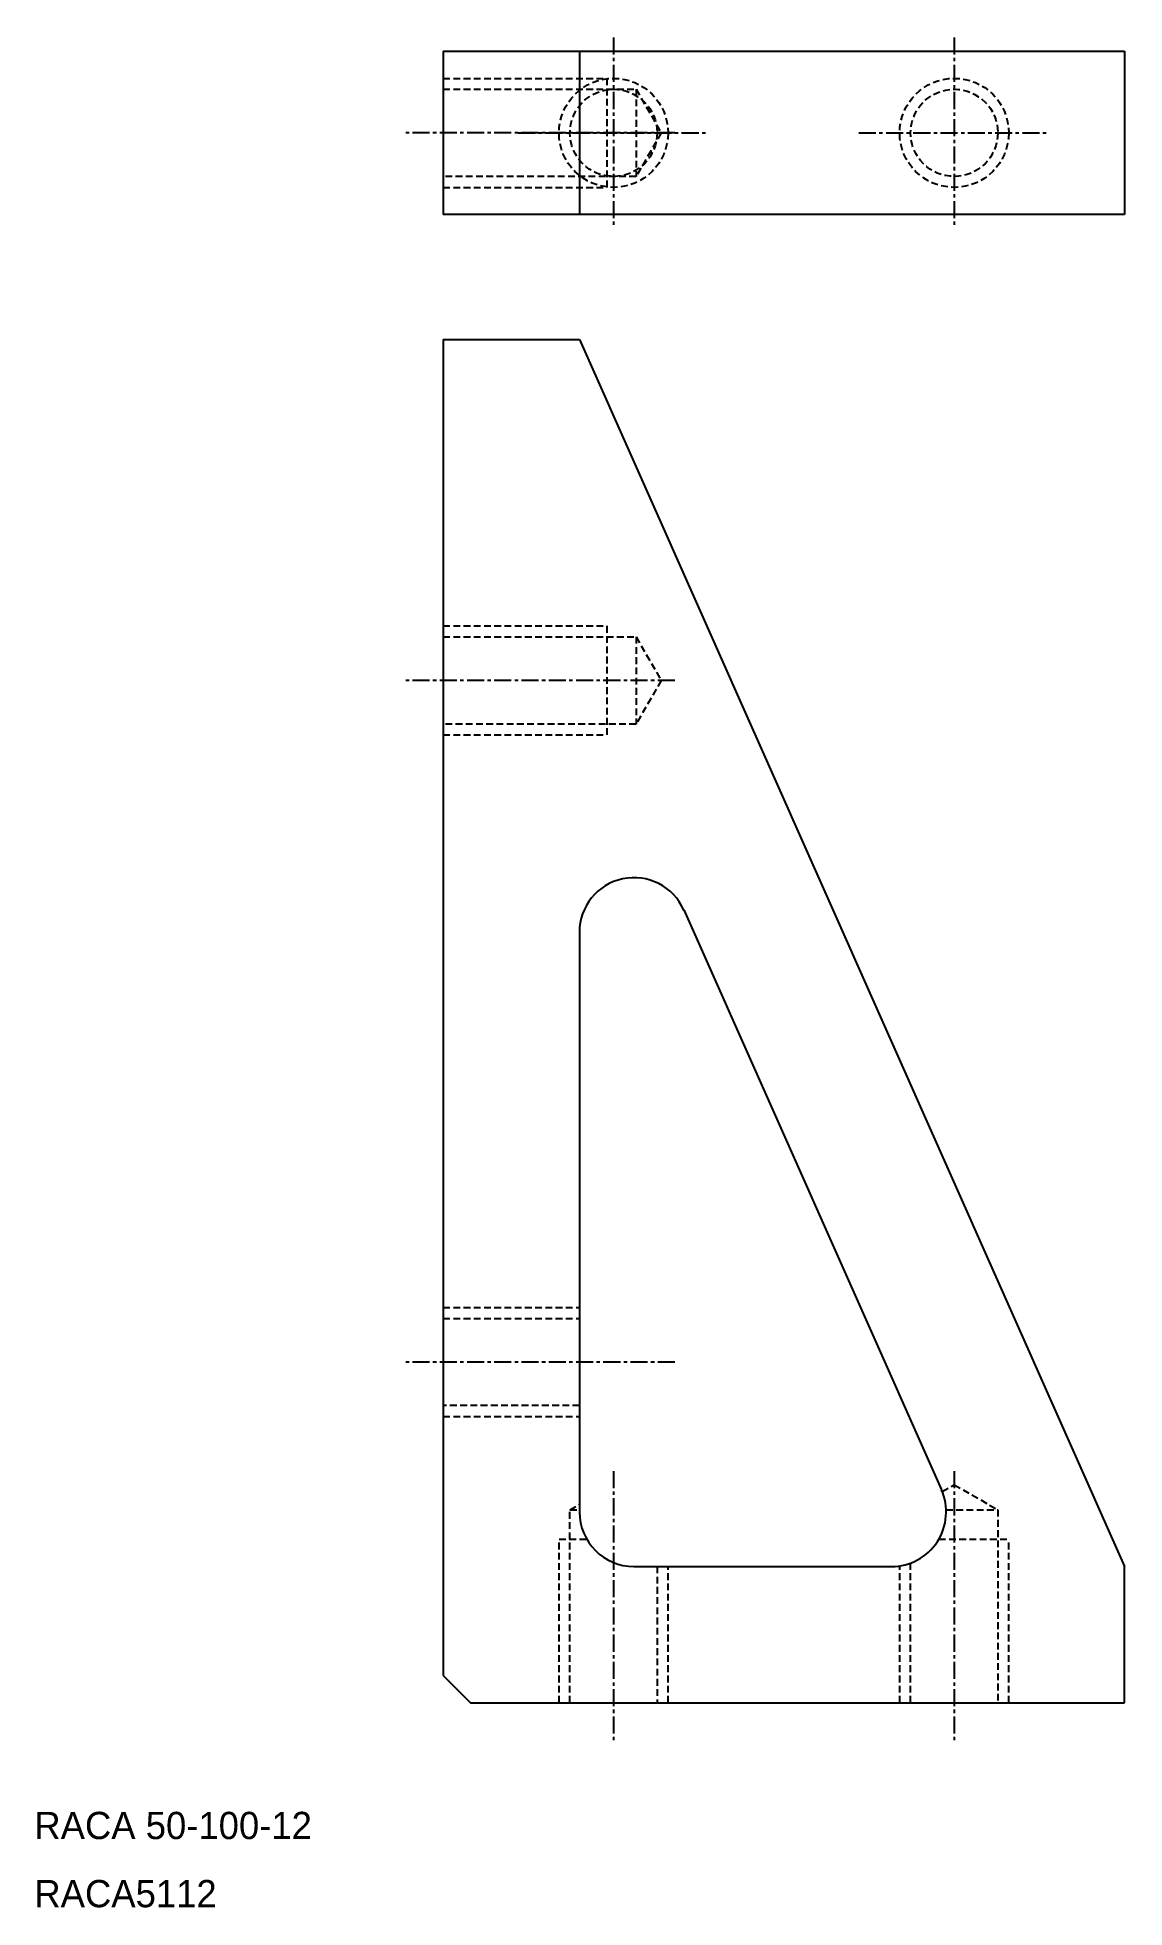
# Model space of a CAD drawing. Extents: x 8807 to 8887, y 312 to 449.
import ezdxf

# ---------------------------------------------------------------- set-up
doc = ezdxf.new("R2010")
doc.units = 0
doc.linetypes.add('CENTER', pattern=[2, 1.25, -0.25, 0.25, -0.25])
doc.linetypes.add('DASHED', pattern=[0.75, 0.5, -0.25])
doc.layers.get('0').update_dxf_attribs({"linetype": 'CONTINUOUS'})
doc.layers.add('CENTER', color=1, linetype='CENTER')

msp = doc.modelspace()

# ---------------------------------------------------------------- linework, layer by layer
at = {"color": 7, "linetype": 'CONTINUOUS'}
for p, q in [((8836.62, 448.31), (8836.62, 436.31)), ((8836.62, 448.31), (8886.62, 448.31)), ((8846.62, 448.31), (8846.62, 436.31)), ((8886.62, 448.31), (8886.62, 436.31)), ((8886.62, 436.31), (8836.62, 436.31)), ((8836.62, 427.14), (8846.62, 427.14)), ((8836.62, 427.14), (8836.62, 329.14)), ((8846.62, 427.14), (8886.62, 337.14)), ((8854.28, 385.3), (8873.18, 342.77)), ((8846.62, 383.67), (8846.62, 341.14)), ((8850.62, 337.14), (8869.53, 337.14)), ((8886.62, 327.14), (8886.62, 337.14)), ((8836.62, 329.14), (8838.62, 327.14)), ((8838.62, 327.14), (8886.62, 327.14))]:
    msp.add_line(p, q, dxfattribs=at)
at = {"color": 3, "linetype": 'DASHED'}
for p, q in [((8836.62, 446.31), (8848.62, 446.31)), ((8848.62, 446.31), (8848.62, 438.31)), ((8836.62, 445.51), (8850.78, 445.51)), ((8850.78, 445.51), (8850.78, 439.11)), ((8850.78, 445.51), (8852.62, 442.31)), ((8852.62, 442.31), (8850.78, 439.11)), ((8850.78, 439.11), (8836.62, 439.11)), ((8836.62, 438.31), (8848.62, 438.31)), ((8836.62, 406.14), (8848.62, 406.14)), ((8848.62, 406.14), (8848.62, 398.14)), ((8836.62, 405.34), (8850.78, 405.34)), ((8850.78, 405.34), (8850.78, 398.94)), ((8850.78, 405.34), (8852.62, 402.14)), ((8852.62, 402.14), (8850.78, 398.94)), ((8850.78, 398.94), (8836.62, 398.94)), ((8836.62, 398.14), (8848.62, 398.14)), ((8836.62, 356.14), (8846.62, 356.14)), ((8836.62, 355.34), (8846.62, 355.34)), ((8846.62, 348.94), (8836.62, 348.94)), ((8836.62, 348.14), (8846.62, 348.14)), ((8873.24, 342.63), (8874.12, 343.14)), ((8874.12, 343.14), (8877.32, 341.3)), ((8845.92, 341.3), (8846.62, 341.7)), ((8845.92, 327.14), (8845.92, 341.3)), ((8845.92, 341.3), (8846.62, 341.3)), ((8873.52, 341.3), (8877.32, 341.3)), ((8877.32, 341.3), (8877.32, 327.14)), ((8845.12, 327.14), (8845.12, 339.14)), ((8845.12, 339.14), (8847.16, 339.14)), ((8872.99, 339.14), (8878.12, 339.14)), ((8878.12, 327.14), (8878.12, 339.14)), ((8852.32, 337.14), (8852.32, 327.14)), ((8853.12, 327.14), (8853.12, 337.14)), ((8870.12, 327.14), (8870.12, 337.19)), ((8870.92, 327.14), (8870.92, 337.4))]:
    msp.add_line(p, q, dxfattribs=at)
for centre, radius in [((8849.12, 442.31), 4), ((8874.12, 442.31), 4), ((8849.12, 442.31), 3.2), ((8874.12, 442.31), 3.2)]:
    msp.add_circle(centre, radius, dxfattribs=at)
at = {"color": 7, "linetype": 'CONTINUOUS'}
for centre, start, end in [((8850.62, 383.67), 23.9625, 180), ((8869.53, 341.14), 270, 23.9625), ((8850.62, 341.14), 180, 270)]:
    msp.add_arc(centre, 4, start, end, dxfattribs=at)
at = {"layer": 'CENTER', "color": 1, "linetype": 'CENTER'}
for p, q in [((8849.12, 449.31), (8849.12, 435.31)), ((8874.12, 449.31), (8874.12, 435.31)), ((8853.62, 442.31), (8833.62, 442.31)), ((8842.12, 442.31), (8856.12, 442.31)), ((8867.12, 442.31), (8881.12, 442.31)), ((8853.62, 402.14), (8833.62, 402.14)), ((8853.62, 352.14), (8833.62, 352.14)), ((8849.12, 344.14), (8849.12, 324.14)), ((8874.12, 344.14), (8874.12, 324.14))]:
    msp.add_line(p, q, dxfattribs=at)

# ---------------------------------------------------------------- texts
at = {"color": 7, "linetype": 'CONTINUOUS'}
for s, p in [('RACA 50-100-12', (8806.62, 317.14)), ('RACA5112', (8806.62, 312.14))]:
    msp.add_text(s, height=2, dxfattribs=at).set_placement(p)

doc.saveas('drawing.dxf')
